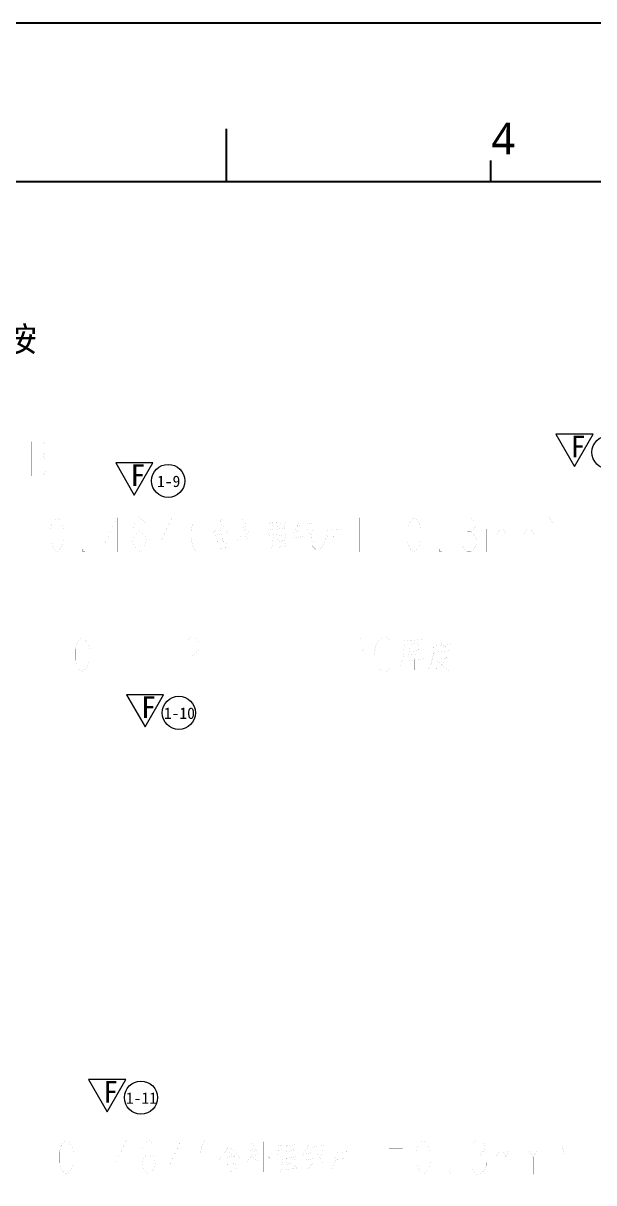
# Model space of a CAD drawing. Header units: millimetres. Extents: x 0 to 379, y 0 to 268.
# Drawn here: x 131.4 to 181.3, y 166.6 to 268 of the extents above; entities that cross this region are included whole.
import ezdxf

# ---------------------------------------------------------------- set-up
doc = ezdxf.new("R2010")
doc.units = ezdxf.units.MM
doc.header["$LTSCALE"] = 7.7
doc.layers.get('0').update_dxf_attribs({"linetype": 'CONTINUOUS'})
doc.layers.add('DIM', color=100, linetype='CONTINUOUS', lineweight=15)
doc.layers.add('備註', color=1, linetype='CONTINUOUS', lineweight=20)
doc.styles.get("Standard").update_dxf_attribs({"font": 'simplex.shx'})

msp = doc.modelspace()

# ---------------------------------------------------------------- linework, layer by layer
for p, q in [((378.936, 267.966), (0, 267.966)), ((149.227, 254.1), (149.227, 258.72)), ((172.327, 254.1), (172.327, 255.948)), ((367.291, 254.1), (10.627, 254.1))]:
    msp.add_line(p, q)
at = {"const_width": 0.003}
for points in [[(133.19, 230.12), (133.34, 230.37), (133.34, 231.12), (133.19, 231.37), (132.14, 231.37)], [(132.14, 231.37), (132.14, 228.37), (133.19, 228.37), (133.49, 228.87), (133.49, 229.62), (133.19, 230.12)], [(132.14, 230.12), (133.19, 230.12)], [(139.657, 224.732), (138.607, 222.482)], [(139.657, 221.732), (139.657, 224.732)], [(141.007, 222.732), (141.157, 223.232), (141.607, 223.482), (142.057, 223.232), (142.207, 222.732), (142.057, 222.232), (141.907, 221.982), (141.607, 221.732), (141.307, 221.982), (141.157, 222.232), (141.007, 222.732), (141.007, 223.732), (141.157, 224.232), (141.307, 224.482), (141.607, 224.732), (141.907, 224.482), (142.057, 224.232)], [(144.457, 224.732), (143.407, 222.482)], [(144.457, 221.732), (144.457, 224.732)], [(146.557, 224.732), (146.257, 224.232), (146.107, 223.482), (146.107, 222.982), (146.257, 222.232), (146.557, 221.732)], [(148.75, 224.538), (148.35, 223.764), (147.778, 222.99)], [(148.635, 224.296), (149.55, 223.183)], [(150.635, 224.538), (150.864, 224.151)], [(151.607, 224.586), (151.607, 221.925)], [(153.207, 224.296), (152.75, 224.199)], [(153.15, 223.715), (153.264, 224.344)], [(153.607, 224.344), (153.664, 223.619)], [(154.292, 224.296), (153.664, 224.199)], [(154.235, 223.812), (154.35, 224.344)], [(155.664, 224.586), (155.435, 224.006), (154.978, 223.28)], [(156.064, 224.151), (157.035, 224.296)], [(156.064, 224.296), (156.064, 221.974)], [(157.035, 224.344), (157.035, 221.925)], [(157.95, 224.441), (157.95, 223.425), (157.892, 222.844), (157.664, 222.312), (157.378, 221.925)], [(158.635, 224.635), (158.635, 223.667)], [(160.057, 224.732), (161.557, 224.732)], [(160.807, 224.732), (160.807, 221.732)], [(169.957, 224.482), (170.257, 224.732), (170.557, 224.732), (170.857, 224.482), (171.007, 224.232), (171.007, 223.982), (170.857, 223.732), (170.557, 223.482), (170.857, 223.232), (171.157, 222.732)], [(177.457, 224.732), (177.757, 224.232), (177.907, 223.482), (177.907, 222.982), (177.757, 222.232), (177.457, 221.732)], [(148.235, 223.183), (149.092, 223.328)], [(148.578, 223.764), (148.864, 223.425)], [(149.15, 223.377), (148.807, 222.699)], [(149.55, 223.183), (149.778, 223.183)], [(151.092, 223.957), (150.635, 223.377), (150.178, 222.748)], [(150.35, 223.764), (151.035, 223.957)], [(151.264, 223.619), (150.75, 223.183), (151.15, 222.844)], [(150.75, 223.473), (150.75, 221.925)], [(151.721, 223.619), (152.235, 223.086)], [(152.921, 223.812), (152.864, 223.086)], [(152.864, 223.135), (153.264, 223.232)], [(152.921, 223.667), (153.264, 223.715)], [(153.321, 223.28), (153.264, 222.699), (153.15, 221.974)], [(153.607, 223.28), (153.664, 222.506)], [(153.664, 223.715), (154.35, 223.812)], [(154.35, 223.232), (153.664, 223.135)], [(154.007, 223.715), (154.007, 222.167)], [(154.35, 222.748), (154.407, 223.328)], [(155.207, 223.522), (155.892, 223.619)], [(155.435, 224.006), (155.95, 224.103)], [(155.55, 223.57), (155.55, 222.167)], [(156.807, 223.812), (156.578, 223.183), (156.235, 222.506)], [(156.235, 223.764), (156.864, 222.603)], [(157.95, 223.619), (159.264, 223.715)], [(158.75, 223.183), (158.75, 221.828)], [(162.607, 223.982), (163.807, 223.982)], [(170.257, 223.482), (170.557, 223.482)], [(171.907, 223.232), (172.207, 223.732), (172.507, 223.732), (172.807, 223.232), (172.807, 221.732)], [(171.907, 223.732), (171.907, 221.732)], [(172.807, 223.232), (173.107, 223.732), (173.407, 223.732), (173.707, 223.232), (173.707, 221.732)], [(174.307, 223.232), (174.607, 223.732), (174.907, 223.732), (175.207, 223.232), (175.207, 221.732)], [(174.307, 223.732), (174.307, 221.732)], [(175.207, 223.232), (175.507, 223.732), (175.807, 223.732), (176.107, 223.232), (176.107, 221.732)], [(138.607, 222.482), (139.957, 222.482)], [(143.407, 222.482), (144.757, 222.482)], [(148.35, 222.748), (148.35, 221.877)], [(148.35, 222.603), (149.207, 222.651)], [(149.207, 222.796), (149.15, 222.07)], [(153.15, 221.974), (152.864, 222.264)], [(153.435, 222.07), (154.464, 222.264)], [(153.664, 222.603), (154.407, 222.748)], [(154.35, 222.506), (154.635, 222.07)], [(155.092, 222.941), (155.95, 223.086)], [(155.55, 222.167), (155.95, 222.699)], [(157.035, 221.925), (156.692, 222.264)], [(157.95, 223.038), (158.75, 223.086)], [(162.607, 222.482), (163.807, 222.482)], [(170.857, 221.982), (170.557, 221.732), (170.257, 221.732), (169.957, 221.982), (169.807, 222.232)], [(171.157, 222.732), (171.157, 222.482), (170.857, 221.982)], [(136.807, 221.732), (136.657, 221.732), (136.657, 221.982)], [(136.657, 221.982), (136.807, 221.732)], [(148.35, 221.974), (149.207, 222.022)], [(167.857, 221.982), (168.007, 221.732)], [(168.007, 221.732), (167.857, 221.732), (167.857, 221.982)], [(178.807, 220.982), (127.746, 220.982)], [(127.978, 220.982), (178.807, 220.982)], [(141.414, 214.264), (141.414, 211.264)], [(143.814, 214.264), (143.814, 211.264)], [(145.614, 213.764), (145.764, 214.014), (146.064, 214.264), (146.364, 214.264), (146.664, 214.014), (146.814, 213.764), (146.814, 213.264), (146.664, 213.014), (146.064, 212.514)], [(157.614, 211.264), (157.614, 214.264), (158.814, 214.264)], [(160.014, 211.264), (160.014, 214.264), (160.764, 214.264), (161.064, 214.014), (161.214, 213.764), (161.214, 213.264), (161.064, 213.014), (160.764, 212.764), (160.014, 212.764)], [(162.264, 213.514), (162.564, 214.014), (162.864, 214.264), (163.164, 214.264), (163.464, 214.014), (163.614, 213.764)], [(164.786, 214.167), (164.671, 212.618), (164.386, 211.554)], [(164.786, 213.925), (166.271, 214.07)], [(167.871, 214.118), (168.043, 213.634)], [(162.564, 211.514), (162.264, 212.014), (162.114, 212.764), (162.264, 213.514)], [(165.128, 213.828), (165.128, 212.909)], [(166.043, 213.731), (165.128, 213.634)], [(165.128, 213.296), (165.814, 213.393)], [(165.128, 213.005), (166.043, 213.102)], [(165.986, 213.102), (166.043, 213.828)], [(167.357, 213.731), (167.3, 212.764), (167.071, 211.844), (166.786, 211.36)], [(167.357, 213.489), (168.843, 213.634)], [(167.414, 212.957), (168.843, 213.102)], [(167.757, 213.489), (167.757, 212.57)], [(168.271, 212.715), (168.328, 213.489)], [(146.064, 212.514), (145.764, 212.014), (145.614, 211.264)], [(157.614, 212.764), (158.364, 212.764)], [(164.843, 212.183), (166.443, 212.376)], [(165.014, 212.715), (165.986, 212.812)], [(165.528, 212.57), (165.643, 212.28), (165.643, 211.409)], [(165.586, 212.376), (166.043, 212.86)], [(167.643, 212.328), (168.386, 212.425)], [(167.643, 212.183), (168.671, 211.312), (168.9, 211.312)], [(167.757, 212.618), (168.328, 212.715)], [(168.043, 211.796), (168.214, 212.086), (168.443, 212.522)], [(138.864, 211.514), (139.014, 211.264)], [(139.014, 211.264), (138.864, 211.264), (138.864, 211.514)], [(145.614, 211.264), (146.814, 211.264)], [(163.614, 211.764), (163.464, 211.514), (163.164, 211.264), (162.864, 211.264), (162.564, 211.514)], [(165.643, 211.409), (165.243, 211.796)], [(168.043, 211.796), (167.128, 211.312)], [(169.014, 210.514), (127.922, 210.514)], [(127.978, 210.514), (169.014, 210.514)], [(140.466, 170.303), (139.416, 168.053)], [(140.466, 167.303), (140.466, 170.303)], [(141.816, 168.303), (141.966, 168.803), (142.416, 169.053), (142.866, 168.803), (143.016, 168.303), (142.866, 167.803), (142.716, 167.553), (142.416, 167.303), (142.116, 167.553), (141.966, 167.803), (141.816, 168.303), (141.816, 169.303), (141.966, 169.803), (142.116, 170.053), (142.416, 170.303), (142.716, 170.053), (142.866, 169.803)], [(145.266, 170.303), (144.216, 168.053)], [(145.266, 167.303), (145.266, 170.303)], [(147.366, 170.303), (147.066, 169.803), (146.916, 169.053), (146.916, 168.553), (147.066, 167.803), (147.366, 167.303)], [(149.559, 170.109), (149.159, 169.335), (148.587, 168.561)], [(149.445, 169.867), (150.359, 168.754)], [(151.902, 169.529), (151.445, 168.948), (150.987, 168.319)], [(151.159, 169.335), (151.845, 169.529)], [(151.445, 170.109), (151.673, 169.722)], [(152.416, 170.158), (152.416, 167.496)], [(154.016, 169.867), (153.559, 169.771)], [(153.73, 169.384), (153.673, 168.658)], [(153.959, 169.287), (154.073, 169.916)], [(154.416, 169.916), (154.473, 169.19)], [(155.102, 169.867), (154.473, 169.771)], [(154.473, 169.287), (155.159, 169.384)], [(155.045, 169.384), (155.159, 169.916)], [(156.473, 170.158), (156.245, 169.577), (155.787, 168.851)], [(156.245, 169.577), (156.759, 169.674)], [(156.873, 169.867), (156.873, 167.545)], [(156.873, 169.722), (157.845, 169.867)], [(157.616, 169.384), (157.387, 168.754), (157.045, 168.077)], [(157.845, 169.916), (157.845, 167.496)], [(158.759, 170.013), (158.759, 168.996), (158.702, 168.416), (158.473, 167.884), (158.187, 167.496)], [(159.445, 170.206), (159.445, 169.238)], [(160.866, 170.303), (162.366, 170.303)], [(161.616, 170.303), (161.616, 167.303)], [(163.416, 169.553), (164.616, 169.553)], [(170.766, 170.053), (171.066, 170.303), (171.366, 170.303), (171.666, 170.053), (171.816, 169.803), (171.816, 169.553), (171.666, 169.303), (171.366, 169.053), (171.666, 168.803), (171.816, 168.553), (171.966, 168.303), (171.966, 168.053)], [(178.266, 170.303), (178.566, 169.803), (178.716, 169.053), (178.716, 168.553), (178.566, 167.803), (178.266, 167.303)], [(149.045, 168.754), (149.902, 168.9)], [(149.387, 169.335), (149.673, 168.996)], [(149.959, 168.948), (149.616, 168.271)], [(150.016, 168.367), (149.959, 167.642)], [(150.359, 168.754), (150.587, 168.754)], [(152.073, 169.19), (151.559, 168.754), (151.959, 168.416)], [(151.559, 169.045), (151.559, 167.496)], [(152.53, 169.19), (153.045, 168.658)], [(153.673, 168.706), (154.073, 168.803)], [(153.73, 169.238), (154.073, 169.287)], [(154.13, 168.851), (154.073, 168.271), (153.959, 167.545)], [(154.416, 168.851), (154.473, 168.077)], [(155.159, 168.803), (154.473, 168.706)], [(154.816, 169.287), (154.816, 167.738)], [(155.159, 168.319), (155.216, 168.9)], [(155.902, 168.513), (156.759, 168.658)], [(156.016, 169.093), (156.702, 169.19)], [(156.359, 169.142), (156.359, 167.738)], [(157.045, 169.335), (157.673, 168.174)], [(158.759, 169.19), (160.073, 169.287)], [(158.759, 168.609), (159.559, 168.658)], [(159.559, 168.754), (159.559, 167.4)], [(171.066, 169.053), (171.366, 169.053)], [(172.716, 169.303), (172.716, 167.303)], [(172.716, 168.803), (173.016, 169.303), (173.316, 169.303), (173.616, 168.803), (173.616, 167.303)], [(173.616, 168.803), (173.916, 169.303), (174.216, 169.303), (174.516, 168.803), (174.516, 167.303)], [(175.116, 169.303), (175.116, 167.303)], [(175.116, 168.803), (175.416, 169.303), (175.716, 169.303), (176.016, 168.803), (176.016, 167.303)], [(176.016, 168.803), (176.316, 169.303), (176.616, 169.303), (176.916, 168.803), (176.916, 167.303)], [(137.616, 167.303), (137.466, 167.303), (137.466, 167.553)], [(137.466, 167.553), (137.616, 167.303)], [(139.416, 168.053), (140.766, 168.053)], [(144.216, 168.053), (145.566, 168.053)], [(149.159, 168.319), (149.159, 167.448)], [(149.159, 168.174), (150.016, 168.222)], [(149.159, 167.545), (150.016, 167.593)], [(153.959, 167.545), (153.673, 167.835)], [(154.245, 167.642), (155.273, 167.835)], [(154.473, 168.174), (155.216, 168.319)], [(155.159, 168.077), (155.445, 167.642)], [(156.359, 167.738), (156.759, 168.271)], [(157.845, 167.496), (157.502, 167.835)], [(163.416, 168.053), (164.616, 168.053)], [(168.816, 167.303), (168.666, 167.303), (168.666, 167.553)], [(168.666, 167.553), (168.816, 167.303)], [(171.966, 168.053), (171.666, 167.553), (171.366, 167.303), (171.066, 167.303), (170.766, 167.553), (170.616, 167.803)], [(179.616, 166.553), (127.746, 166.553)], [(127.978, 166.553), (179.616, 166.553)]]:
    msp.add_lwpolyline(points, dxfattribs=at)
for points in [[(134.407, 221.732), (134.107, 221.982), (133.957, 222.232), (133.807, 222.732), (133.807, 223.732), (133.957, 224.232), (134.107, 224.482), (134.407, 224.732), (134.707, 224.482), (134.857, 224.232), (135.007, 223.732), (135.007, 222.732), (134.857, 222.232), (134.707, 221.982)], [(165.607, 221.732), (165.307, 221.982), (165.157, 222.232), (165.007, 222.732), (165.007, 223.732), (165.157, 224.232), (165.307, 224.482), (165.607, 224.732), (165.907, 224.482), (166.057, 224.232), (166.207, 223.732), (166.207, 222.732), (166.057, 222.232), (165.907, 221.982)], [(136.614, 211.264), (136.314, 211.514), (136.164, 211.764), (136.014, 212.264), (136.014, 213.264), (136.164, 213.764), (136.314, 214.014), (136.614, 214.264), (136.914, 214.014), (137.064, 213.764), (137.214, 213.264), (137.214, 212.264), (137.064, 211.764), (136.914, 211.514)], [(135.216, 167.303), (134.916, 167.553), (134.766, 167.803), (134.616, 168.303), (134.616, 169.303), (134.766, 169.803), (134.916, 170.053), (135.216, 170.303), (135.516, 170.053), (135.666, 169.803), (135.816, 169.303), (135.816, 168.303), (135.666, 167.803), (135.516, 167.553)], [(166.416, 167.303), (166.116, 167.553), (165.966, 167.803), (165.816, 168.303), (165.816, 169.303), (165.966, 169.803), (166.116, 170.053), (166.416, 170.303), (166.716, 170.053), (166.866, 169.803), (167.016, 169.303), (167.016, 168.303), (166.866, 167.803), (166.716, 167.553)]]:
    msp.add_lwpolyline(points, close=True, dxfattribs=at)
at = {"layer": '備註'}
for points in [[(179.635, 229.2), (181.263, 232.02), (178.008, 232.02)], [(141.157, 226.697), (142.785, 229.516), (139.529, 229.516)], [(142.092, 206.416), (143.72, 209.236), (140.464, 209.236)], [(138.777, 172.763), (140.405, 175.582), (137.149, 175.582)]]:
    msp.add_lwpolyline(points, close=True, dxfattribs=at)
for centre in [(182.594, 230.438), (144.115, 227.935), (145.05, 207.654), (141.736, 174.001)]:
    msp.add_circle(centre, 1.448, dxfattribs=at)

# ---------------------------------------------------------------- texts
at = {"layer": 'DIM', "insert": (172.367, 259.257), "char_height": 2.772, "width": 1.68768, "attachment_point": 1}
msp.add_mtext('{\\fMicrosoft JhengHei|b0|i0|c136|p0;\\C0;4}', dxfattribs=at)
at = {"layer": '備註'}
for s, insert, char_height, width, attachment_point in [('{\\f新細明體|b0|i0|c136|p2;1-5尺寸為零件中心距板邊距離，公差按%%P0.2管控}', (81.346, 241.413), 2.16241, 53.38465, 1), ('{\\fSimSun|b0|i0|c136|p0;F}', (179.298, 231.883), 1.89235, 0.9712, 1), ('{\\fSimSun|b0|i0|c136|p0;F}', (140.819, 229.379), 1.89235, 0.9712, 1), ('{\\fSimSun|b0|i0|c136|p0;1-9}', (144.16, 227.893), 1, 1.97563, 5), ('{\\fSimSun|b0|i0|c136|p0;F}', (141.754, 209.099), 1.89235, 0.9712, 1), ('{\\fSimSun|b0|i0|c136|p0;1-10}', (145.095, 207.612), 1, 1.97563, 5), ('{\\fSimSun|b0|i0|c136|p0;F}', (138.44, 175.445), 1.89235, 0.9712, 1), ('{\\fSimSun|b0|i0|c136|p0;1-11}', (141.78, 173.959), 1, 1.97563, 5)]:
    msp.add_mtext(s, dxfattribs=dict(at, insert=insert, char_height=char_height, width=width, attachment_point=attachment_point))

doc.saveas('drawing.dxf')
